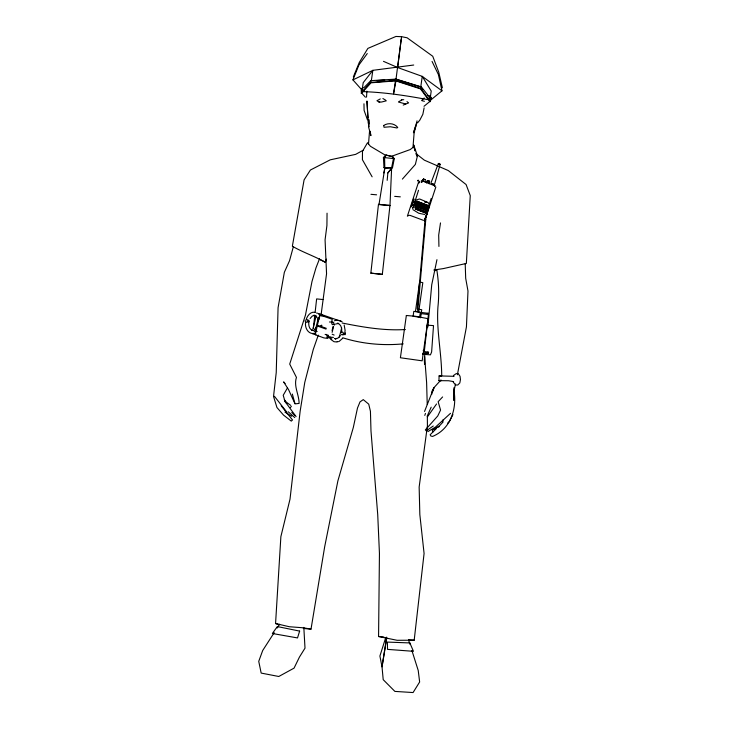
<?xml version="1.0" encoding="UTF-8"?>
<svg xmlns="http://www.w3.org/2000/svg" width="729" height="729" viewBox="0 0 729 729"><rect width="100%" height="100%" fill="white"/><g stroke="black" fill="none" stroke-linecap="round" stroke-linejoin="round"><path stroke-width="1.09" d="M441.71 375.991C441.619 352.909 436.27 330.091 437.938 306.945C439.259 294.443 438.785 281.804 436.726 269.411M305.624 322.455C304.558 327.904 308.604 335.048 314.837 333.235M327.048 213.187L326.92 225.48L325.079 239.859L326.556 273.767L321.152 314.317M427.34 416.806L427.422 425.791L419.148 487.045L419.84 514.592L424.078 553.493L414.19 640.208L397.15 640.299L378.57 636.508L379.445 553.439L377.722 514.583L370.988 430.976L370.432 411.265L368.728 404.167L363.27 399.629L360.008 401.898L357.483 408.058L353.328 427.44L337.882 480.903L324.687 546.704L311.019 629.109L303.3 628.462M424.734 353.483L424.56 364.309L424.296 358.878M387.181 180.336L387.864 172.937L392.557 167.388L394.271 158.676L392.639 156.425L385.933 155.067L392.457 156.79L393.478 158.475L391.655 167.579L389.979 205.551L387.892 205.341M438.958 380.647L439.095 375.909L454.049 376.301L453.456 375.517L456.217 373.613L458.195 373.64L460.017 376.246L460.464 379.563L459.817 382.935L457.776 385.012L455.798 384.976L453.256 382.26L453.566 381.604L448.645 380.748L438.958 380.647L441.018 380.775M428.898 206.635L428.625 207.774M453.885 387.764L453.648 400.285L454.103 390.352L455.47 384.137M308.841 322.218C308.385 325.362 309.324 329.681 312.878 330.492L311.739 330.319L313.206 330.319L315.466 332.014M279.18 624.717L275.562 623.532L280.875 536.635L290.014 499.146L300.138 411.311L304.768 382.424L313.279 349.446L318.291 335.13M341.619 331.932C342.156 328.642 341.145 324.141 337.445 323.239L338.575 323.421L335.714 324.022M332.114 332.333L333.59 326.574M431.759 394.343L431.987 391.309L433.901 387.746L440.981 379.946M366.915 91.116L366.523 97.148M412.997 147.121L414.063 133.689L415.63 126.19M368.51 144.05L369.603 130.427M417.234 309.014L424.98 220.741M417.681 311.356L425.836 218.791L425.18 218.736M427.887 327.002L431.732 284.784L436.953 259.67M313.342 328.26L314.737 315.839M315.11 312.459L316.632 298.908L322.983 299.537M389.969 205.441L382.324 274.359L370.842 273.147L378.479 204.266L389.979 205.551L378.98 204.603L384.848 167.943L383.983 167.606L383.418 157.482L385.933 155.067M423.831 350.603L424.415 350.594L428.415 314.518L421.089 313.607M344.771 333.18L345.099 330.319L344.161 324.988M401.214 39.229L395.984 79.388L389.25 79.807M413.179 200.466L413.434 200.028L413.498 200.493M411.931 204.94L412.249 204.138L411.812 204.895M412.568 202.963L412.851 202.279L412.614 203.063M412.532 203.154L412.723 202.307M413.161 200.402C412.732 202.635 413.735 199.299 413.343 200.885M393.551 93.686L396.284 79.206L421.316 86.888L428.297 95.636L429.992 96.201L430.948 97.923L430.383 99.472M430.402 96.857L431.213 91.025L422.255 76.372L397.66 67.533L383.49 61.345M422.838 89.585L420.761 86.988L422.255 76.372L441.974 90.833L430.183 100.502M420.761 86.988L395.674 79.133L370.76 80.673L370.505 82.441L361.001 93.066L361.684 93.148L371.034 82.805L395.765 80.892L420.496 88.883L429.746 101.559L430.429 101.641L421.061 88.656L421.316 86.888M420.332 312.294L419.64 317.188L413.106 316.286L413.799 311.392L417.143 311.675M420.597 317.817L421.736 309.743L418.738 309.278M371.307 80.91L372.847 70.33L413.717 65.027M362.368 88.473L363.215 82.669L372.847 70.33L352.927 79.889L361.921 89.968M440.498 222.919L438.694 235.084L438.931 246.438M436.507 428.442L430.146 434.757L430.848 436.015L432.607 436.425C450.695 428.88 456.928 409.106 454.049 390.99M393.587 93.695L395.674 79.133M386.68 637.128L382.023 666.862L383.208 679.665L394.881 691.402L413.079 692.55L419.64 681.989L418.227 670.489L411.885 650.478M386.762 638.039L382.023 666.862L379.9 656.027L385.659 637.793M442.576 421.991L442.913 419.931M391.719 167.77L387.864 172.937M417.024 120.859L416.068 126.044L413.434 132.787L415.548 126.081M383.882 172.964L384.848 167.943M362.031 89.867C362.113 84.655 360.126 95.517 361.976 89.64M457.393 374.779L466.432 326.865L467.991 291.062L465.685 278.241L465.211 263.807M424.123 107.865L422.847 114.316L419.804 120.167L417.526 122.919M425.235 181.922L425.217 179.607M429.417 181.257L429.153 183.653L429.126 181.448M412.605 202.626L412.423 203.072M312.941 328.907L316.149 315.839M318.272 318.209L315.183 330.775L317.17 331.495M317.461 326.036L326 329.08L326.2 328.278L317.388 325.207L319.73 315.666L323.712 316.322L332.287 319.266L331.495 322.464M433.117 390.963L433.901 387.746L424.542 411.457M328.342 335.222L327.558 338.411L323.831 337.882L315.32 334.757L317.388 325.207M332.087 330.547L333.135 326.319M305.223 320.332L305.251 321.644M339.359 337.172L341.664 327.895M319.466 259.305L325.462 262.349L326.319 259.123M293.322 246.821L289.55 260.709L284.346 272.318L278.077 307.684L276.227 372.592L273.53 396.448L276.947 407.52L283.563 415.129L291.281 421.107L292.493 419.95L281.175 405.789M434.639 184.054L440.188 164.116L439.058 163.351L438.384 163.733M412.04 204.767L411.748 205.441L412.186 204.685M413.562 200.411L413.343 200.985M428.944 183.635L429.7 181.457M428.506 208.184L428.734 207.647M415.384 209.524L415.539 209.013L426.483 213.15L431.131 198.534M415.849 125.124L416.505 123.083M424.67 201.869L426.912 202.27L426.274 202.48M424.907 201.906L425.627 201.787M425.882 202.325L426.228 202.462M426.702 212.531L426.857 212.039L414.755 207.61L426.602 212.841M427.959 208.749L427.795 209.25L414.664 203.828L427.959 208.713M415.12 203.191L415.393 202.662L415.129 203.236L428.151 208.166L429.527 204.293L427.978 202.498L419.704 199.017L418.628 199.217L415.521 200.347L412.805 208.157M418.519 190.251L412.814 208.294M424.797 415.43L425.444 413.443M418.51 182.286L407.356 216.212L408.969 215.274L410.327 215.465L423.531 220.386M422.41 181.767L422.665 180.992M417.289 206.644L417.826 206.444L417.216 206.216M439.687 164.408L439.204 164.335L439.933 164.544M434.557 186.487L434.812 185.722M434.703 186.633L434.912 185.795M425.326 217.871L428.588 208.12M424.67 221.069L435.833 187.007M423.877 179.462C417.298 187.535 425.171 176.5 423.221 179.762L423.449 179.115L425.053 179.498M426.52 182.624L427.476 180.664L427.258 181.321L427.476 180.664L429.518 181.284M422.692 181.293L423.421 179.161M426.729 182.842L427.832 180.692M426.492 213.123L426.811 212.203M426.893 212.021L428.151 208.166M425.399 217.853L424.661 219.557M427.577 180.637L426.684 182.532L427.476 180.664M431.012 182.861L438.348 163.515M306.134 319.739C307.201 315.885 310.527 311.338 315.037 312.313M319.548 258.722L315.985 267.835L311.976 281.558L305.46 315.083L289.714 364.09L296.448 377.412C293.495 386.252 299.1 394.571 299.1 403.419L295.026 403.884L288.575 389.651L283.599 381.878L285.094 383.536M352.927 79.889L358.95 64.89L367.27 53.563M425.18 218.29L424.87 219.01M353.346 76.9L359.279 62.475L367.881 48.396L395.947 36.45L401.597 36.696M422.538 181.166L423.449 179.115L422.647 180.983L421.79 180.856M426.574 182.715L427.732 180.91M427.13 416.305L431.185 407.156M345.309 334.657L345.4 332.971M425.235 219.147L429.017 206.981M434.721 185.786L422.629 181.029L423.932 179.134M452.946 414.564L449.292 421.644L447.697 423.057M287.545 387.782L283.216 395.273L285.021 401.497L296.074 416.587M362.459 91.827L361.684 93.148L365.42 97.221M274.186 632.672L262.695 650.505L258.74 661.349L261.173 673.086L278.779 676.485L294.051 668.138L299.428 657.111L305.004 648.154L303.82 627.387M277.202 627.979L279.626 624.215M436.553 403.975L427.458 416.842M310.071 318.537L312.349 316.012L315.074 315.32M316.568 327.111L314.263 329.636M386.024 155.459L384.584 157.437L384.803 168.144L391.683 167.971L392.557 167.388M340.261 335.714L337.819 338.21L334.948 338.766L336.087 338.93L334.739 338.42M362.422 88.574L362.741 90.041L361.739 91.581M342.648 338.283L339.113 341.454M402.39 179.097L415.357 164.426L417.444 155.933L413.726 145.007L415.011 150.857L413.89 146.729L410.208 149.573L391.81 156.216M443.104 421.945L439.687 425.627L432.288 430.256L432.871 432.069M442.603 396.95L438.138 401.715L440.562 410.062L437.737 415.995L425.353 429.9L426.283 430.857L433.254 426.009M370.76 80.673L363.899 87.708L362.614 87.899L361.548 89.357L362.222 89.439M421.854 100.274L424.196 97.959M290.133 407.639L291.381 406.472M450.522 413.316L435.477 427.103L427.887 431.604M363.971 90.615L362.896 91.608C384.575 92.355 406.135 95.554 427.486 99.581L427.486 98.451M425.317 218.973L427.531 212.294M417.963 180.883L418.054 181.311M424.014 106.297L429.746 101.559L429.499 100.101M417.872 180.373L418.774 180.355M425.809 182.122L425.299 181.931M434.101 429.6L435.833 428.588M437.564 427.577L439.295 426.565M362.996 150.329L355.652 154.366L330.237 159.833L310.408 170.021L304.093 179.872L292.356 246.229C302.982 252.416 314.892 256.298 325.462 262.349M380.292 98.907L376.939 100.739L379.745 102.452M399.036 101.513L401.807 100.092M415.876 201.842L428.661 206.571M414.464 206.198L427.276 210.918M403.228 105.076L408.614 102.898L406.964 101.641M434.584 270.814L436.707 270.085M334.429 320.778L336.424 320.177M386.324 100.812L381.531 102.033L378.725 101.878M433.801 270.022L443.387 268.582L466.35 263.442L470.26 195.591L466.086 184.537L448.262 170.55L424.314 160.143L415.867 153.509L416.961 156.216M417.863 180.418L418.337 180.409M403.228 343.869C383.099 345.792 362.103 343.942 342.803 337.791M370.505 82.441L395.473 80.445M405.37 329.526C384.21 330.884 362.851 327.148 342.138 323.011M376.911 80.564L384.766 80.081M384.775 167.934L391.655 167.579M397.642 67.533L401.561 36.687L407.11 37.79L432.744 56.261L438.74 72.171L442.394 87.826M383.418 157.482L394.271 158.676M401.305 99.727L403.757 99.718M427.258 313.461L428.543 313.342L421.225 312.431M427.13 207.683L425.845 207.501M329.444 321.999L332.342 322.045M427.394 352.225L428.588 352.216L424.324 351.533M425.891 353.31L428.461 353.392L424.196 352.718M408.696 639.843L414.19 640.208M427.085 325.161L433.518 325.608L431.623 351.979L430.438 354.841L422.674 354.276M425.08 219.602L425.727 219.657M422.765 353.747L425.791 353.911L422.802 353.447M424.761 214.499L418.728 213.232L412.842 209.588M337.099 342.029L333.973 341.691L330.611 339.24M370.943 194.324L376.592 194.807M394.681 196.356L400.33 196.848M416.286 311.657L415.439 311.62L419.576 282.251L421.244 282.342L422.82 282.697L418.683 312.067L417.517 311.821M439.095 375.909L441.218 376.118M378.57 636.508L383.855 637.028M430.265 97.832L430.948 97.923M416.678 311.702L419.931 312.149M337.153 341.527L338.292 341.691M333.454 337.409L329.563 337.135L330.702 337.299M423.175 350.367L424.415 350.594M343.241 334.292L344.38 334.465M439.642 164.453L438.849 163.925L439.569 164.18M307.893 321.243L309.023 321.416M337.481 320.241L338.621 320.423M316.523 313.06L317.662 313.251M311.019 629.109L303.273 627.797L289.331 626.73L275.562 623.532M431.632 183.58L433.955 184.501M318.846 313.552L342.129 321.744M421.936 100.702L424.424 101.276M421.089 181.147L422.164 181.685M312.714 333.9L315.976 334.739M398.481 102.042L405.716 103.974M396.111 80.518L421.061 88.656M427.677 95.636L429.372 96.201M313.935 315.138L316.386 316.477L317.288 317.826M428.515 180.838L429.326 181.175M325.107 334.365L328.086 335.449M326.519 336.98L331.85 338.921M415.858 202.288L428.497 207.072M417.999 204.776L424.333 207.182M415.402 209.077L426.41 213.324M432.753 183.936L433.646 184.373M424.342 179.671L423.476 179.243M332.16 334.21L334.137 335.067M321.844 315.065L323.822 315.967M339.55 320.487L341.4 321.343M385.923 155.514L370.405 146.274L367.525 142.72L362.486 151.331L362.413 159.706L372.136 176.828M382.898 98.533L385.668 100.174M417.699 204.63L415.521 203.282M284.957 412.131L291.691 416.25M383.983 167.606L384.803 168.144M290.807 405.452L286.47 402.262L284.283 399.683M288.247 411.776L294.771 417.562M326.228 334.411L329.235 337.099M291.782 412.477L295.017 415.512M284.757 401.242L286.834 403.511M286.889 412.231L274.432 396.294M318.546 313.834L319.894 315.575M432.06 61.436L438.411 74.595L441.974 90.833M370.842 273.147L382.324 274.359M367.443 119.82L364.099 110.352L363.971 103.791M408.55 639.934L409.889 644.154M292.338 394.061L294.944 403.547M369.166 126.718L368.2 122.827L366.942 101.003L368.036 117.879M370.223 131.63L370.888 135.621L368.546 126.864L368.774 119.538L369.275 124.021M317.671 319.484L317.926 321.389M424.642 356.645L426.611 382.525L427.23 404.458M430.165 99.399A1.786 0.592 -89.8 0 1 429.299 99.745A1.786 0.592 -89.8 0 1 429.263 97.112A1.786 0.592 -89.8 0 1 430.137 97.221M341.582 332.688A1.394 0.975 -81.5 0 1 343.04 332.451A1.394 0.975 -81.5 0 1 342.922 334.502A1.394 0.975 -81.5 0 1 341.491 334.374M344.443 333.454A1.394 0.975 -81.5 0 1 343.76 334.939M334.811 324.15A1.23 0.857 -81.1 0 1 334.256 324.76L334.547 324.806A1.23 0.857 -81.1 0 1 334.319 324.87M331.959 324.059A1.239 0.857 -81.1 0 0 332.907 324.542L333.117 324.578A1.239 0.857 -81.1 0 0 333.764 322.874A1.239 0.857 -81.1 0 0 332.552 322.391L332.342 322.355A1.239 0.857 -81.1 0 0 332.151 322.564M331.868 323.457A1.239 0.857 -81.1 0 1 332.005 322.829M306.462 319.913A1.34 0.902 -81.2 0 1 307.72 320.113A1.34 0.902 -81.2 0 1 307.428 321.99A1.34 0.902 -81.2 0 1 306.162 321.79M308.704 320.058A1.34 0.902 -81.2 0 1 308.567 322.172M318.473 317.452A1.221 0.829 -81 0 1 319.584 317.89L319.366 317.862A1.221 0.829 -81 0 1 319.266 319.065M317.972 318.81A1.221 0.829 -81 0 0 318.145 319.357L317.935 319.32A1.221 0.829 -81 0 0 318.281 319.63M406.345 315.484L400.403 357.757L422.164 360.828L428.096 318.682L415.767 316.331L406.345 315.484M321.088 325.59C321.48 328.068 322.601 323.804 321.088 325.59M383.645 125.506L384.046 127.283L390.37 126.746L396.986 127.976L397.742 127.429C394.38 123.21 388.092 122.563 383.645 125.506M299.637 631.095L297.514 637.93L272.364 633.492L277.339 626.566L299.637 631.095M414.437 204.967L427.476 210.317L427.659 209.806L414.437 204.967M416.933 201.231L429.007 205.897L416.933 201.231M413.525 199.436L411.065 206.918L414.108 199.081L413.525 199.436M419.366 181.658L418.984 182.842L419.366 181.658M433.363 184.701C435.769 185.12 427.777 182.314 433.363 184.701M409.844 642.932L387.391 642.085L387.527 649.375L413.461 651.316L409.844 642.932M430.875 99.408A1.786 0.592 -89.8 0 0 430.447 96.602A1.786 0.592 -89.8 0 0 429.855 99.135A1.786 0.592 -89.8 0 0 430.875 99.408"/></g></svg>
